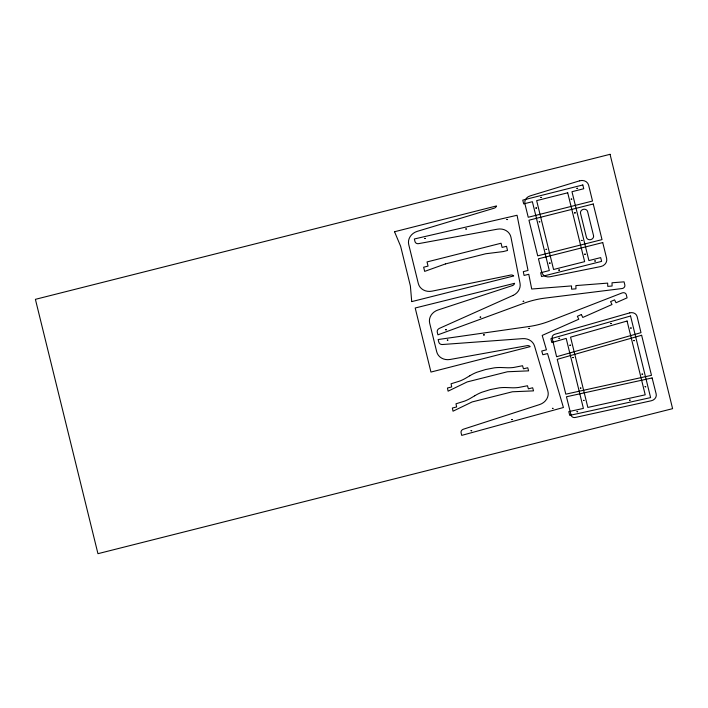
<?xml version="1.0" encoding="UTF-8"?>
<svg xmlns="http://www.w3.org/2000/svg" width="708" height="708" viewBox="0 0 708 708"><rect width="100%" height="100%" fill="white"/><g stroke="black" fill="none" stroke-linecap="round" stroke-linejoin="round"><path stroke-width="1.06" d="M394.56 231.737L496.476 205.939A3.195 2.823 -15.4 0 1 494.211 208.179L417.348 231.321A12.142 10.735 -15.4 0 0 408.728 244.552L418.322 283.554A12.142 10.735 -15.4 0 0 432.057 291.147L510.663 275.058A3.195 2.823 -15.4 0 1 513.698 275.961L411.737 301.617M394.586 231.861L400.622 246.225L410.383 285.935L411.711 301.484M424.729 238.49L425.446 238.472L424.729 238.463M445.704 329.778L446.421 329.778L445.713 329.733M447.323 340.114L448.049 340.123L447.332 340.07M465.811 229.003L466.537 229.011L465.82 228.958M471.068 430.703L471.794 430.712L471.077 430.659M480.13 317.131L480.847 317.113L480.13 317.113M483.582 334.919L484.299 334.884L483.582 334.919M506.901 219.524L507.618 219.533L506.901 219.48M511.751 419.552L512.468 419.517L511.751 419.552M523.159 301.334L523.885 301.316L523.159 301.307M528.903 328.432L529.628 328.415L528.903 328.406M535.85 208.046L536.567 208.002L535.85 208.046M539.231 221.816L539.956 221.825L539.239 221.772M540.885 197.461L541.602 197.461L540.894 197.408M546.01 249.366L546.726 249.349L546.01 249.34M549.39 263.137L550.116 263.093L549.39 263.137M552.426 408.401L553.143 408.383L552.426 408.383M558.745 270.093L559.47 270.058L558.745 270.093M558.957 338.344L559.683 338.353L558.966 338.3M571.17 199.134L571.896 199.134L571.179 199.09M574.56 212.904L575.277 212.86L574.56 212.904M569.887 345.256L570.604 345.239L569.887 345.256M576.914 188.363L577.639 188.346L576.923 188.346M572.852 357.593L573.568 357.558L572.852 357.593M581.33 240.454L582.056 240.437L581.33 240.454M577.002 411.72L577.728 411.702L577.011 411.702M584.72 254.225L585.445 254.225L584.728 254.181M580.356 388.117L581.073 388.126L580.365 388.072M583.454 400.436L584.18 400.409L583.454 400.409M594.782 261.004L595.499 261.004L594.791 260.96M610.73 323.574L611.455 323.574L610.739 323.521M630.651 328.052L631.377 328.052L630.66 328.008M629.571 400.17L630.288 400.17L629.58 400.126M633.757 340.636L634.483 340.619L633.766 340.619M641.997 374.151L642.722 374.16L642.006 374.107M645.085 386.745L645.811 386.754L645.094 386.701M469.776 375.78L465.289 378.444A40.374 35.683 -15.4 0 1 459.634 381.108L451.067 383.78L451.713 386.94L447.447 388.019L448.093 391.17L467.2 381.922L507.459 371.762L528.619 370.859L527.726 367.762L523.46 368.833L522.566 365.735L513.769 367.452A40.374 35.683 -15.4 0 1 507.539 367.779L500.565 367.505A40.374 35.683 -15.4 0 0 494.334 367.841L485.538 369.549L476.971 372.222A40.374 35.683 -15.4 0 0 471.316 374.886L469.776 375.78M474.696 395.79L470.209 398.454A40.374 35.683 -15.4 0 1 464.554 401.126L455.987 403.799L456.633 406.958L452.368 408.029L453.014 411.189L472.121 401.94L512.38 391.781L533.54 390.869L532.646 387.772L528.38 388.851L527.487 385.754L518.69 387.462A40.374 35.683 -15.4 0 1 512.459 387.798L505.485 387.524A40.374 35.683 -15.4 0 0 499.255 387.851L490.458 389.559L481.891 392.232A40.374 35.683 -15.4 0 0 476.236 394.905L474.696 395.79M512.964 295.466L439.403 328.379A3.699 3.266 -15.4 0 0 437.279 332.22L437.925 334.831L523.982 303.219A84.535 74.712 -15.4 0 1 545.125 298.095L622.005 288.554A3.168 2.797 -15.4 0 0 624.837 284.979L624.067 281.846L612.022 282.784L612.101 286.023L607.747 286.368L607.659 283.12L575.878 285.589L575.958 288.829L571.604 289.174L571.515 285.926L531.708 289.014L528.779 274.27L524.07 275.456L523.309 271.642L528.026 270.456L517.061 215.267L414.348 238.977L414.994 241.578A3.275 2.894 -15.4 0 0 418.614 243.641L497.397 229.18A12.142 10.735 -15.4 0 1 510.955 237.251L520.026 283.271A12.142 10.735 -15.4 0 1 512.964 295.466M581.365 314.556L577.356 316.326L578.781 319.228L542.195 335.415L546.443 349.832L541.735 351.026L542.832 354.752L547.541 353.566L563.418 407.507L461.731 435.385L461.085 432.774A3.275 2.894 -15.4 0 1 463.333 429.234L539.611 404.569A12.142 10.735 -15.4 0 0 547.842 390.993L534.54 346.035A12.142 10.735 -15.4 0 0 522.663 338.636L442.447 344.522A3.699 3.266 -15.4 0 1 438.801 342.132L438.155 339.53L528.796 326.547A84.535 74.712 -15.4 0 0 549.842 321.025L622.155 292.917A3.168 2.797 -15.4 0 1 626.315 294.732L627.084 297.856L616.013 302.759L614.588 299.856L610.579 301.626L612.004 304.529L582.79 317.458L581.365 314.556M445.456 263.925L424.667 271.385L423.641 267.217L428.048 266.102L427.03 261.933L501.069 243.242L502.096 247.419L506.512 246.304L507.53 250.473L503.123 251.588L485.715 253.765L445.456 263.925M512.371 285.607L437.96 310.007A12.142 10.735 -15.4 0 0 429.668 323.131L436.721 351.814A12.142 10.735 -15.4 0 0 450.12 359.469L527.133 345.654A3.283 2.903 -15.4 0 1 530.186 346.637L430.951 372.063L415.198 307.998L514.61 283.297A3.283 2.903 -15.4 0 1 512.371 285.607M579.631 180.814L530.071 195.912A7.284 6.443 -15.4 0 0 524.929 203.842L528.23 217.268L592.525 201.037L588.622 185.177A7.284 6.443 -15.4 0 0 579.631 180.814M629.748 312.883L554.815 334.264A3.646 3.221 -15.4 0 0 552.169 338.238L556.603 356.735L640.988 332.654L637.129 316.582A6.071 5.363 -15.4 0 0 629.748 312.883M630.545 316.007L550.895 338.734L551.798 342.513L566.188 338.406L583.401 408.41L568.79 411.622L569.745 415.392L650.608 397.613L630.545 316.007M627.076 321.034L570.56 337.158L587.844 407.436L645.218 394.825L627.076 321.034M641.625 335.265L557.24 359.345L565.807 394.17L651.484 375.337L641.625 335.265M610.048 154.317L35.4 299.334L97.952 553.683L672.6 408.666L610.048 154.317M582.817 184.965L522.761 200.116L523.69 203.895L532.381 201.7L549.32 270.562L540.629 272.757L541.558 276.536L601.614 261.376L600.685 257.606L588.906 260.571L571.976 191.709L583.746 188.735L582.817 184.965M567.71 192.788L536.646 200.629L553.576 269.491L584.64 261.65L567.71 192.788M593.251 203.984L528.956 220.206L537.717 255.845L602.012 239.623L593.251 203.984M602.738 242.57L538.443 258.792L541.744 272.217A7.284 6.443 -15.4 0 0 549.957 276.775L600.72 266.562A7.284 6.443 -15.4 0 0 606.641 258.429L602.738 242.57M652.121 377.939L566.453 396.772L571.099 415.224A3.646 3.221 -15.4 0 0 575.277 417.472L651.36 400.746A6.071 5.363 -15.4 0 0 656.166 393.975L652.121 377.939M593.525 235.605L587.613 211.568A3.646 3.221 -15.4 0 0 583.312 209.329A3.646 3.221 -15.4 0 0 580.542 213.347L586.454 237.392A3.646 3.221 -15.4 0 0 590.755 239.623A3.646 3.221 -15.4 0 0 593.525 235.605"/></g></svg>
